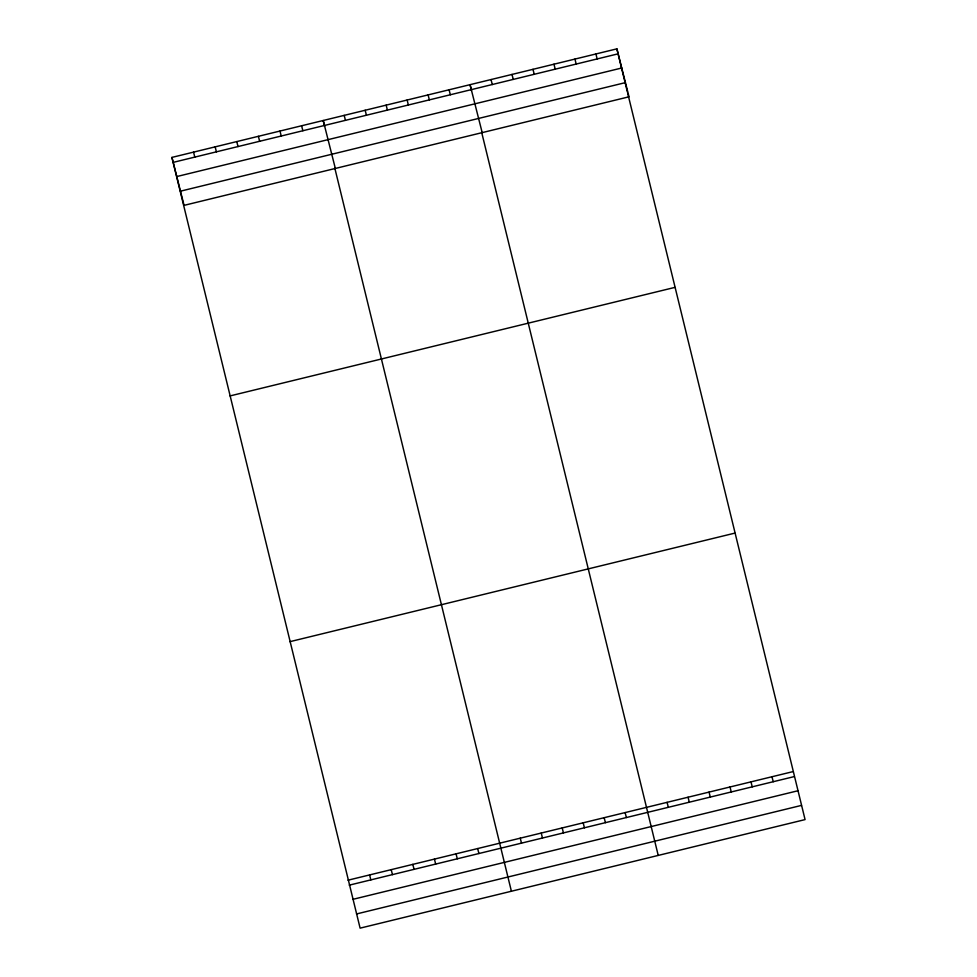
<?xml version="1.0" encoding="UTF-8"?>
<svg xmlns="http://www.w3.org/2000/svg" width="977" height="977" viewBox="0 0 977 977"><rect width="100%" height="100%" fill="white"/><g stroke="black" fill="none" stroke-linecap="round" stroke-linejoin="round"><path stroke-width="1.47" d="M171.928 157.407L616.89 48.85L629.017 96.796L184.067 205.365L171.928 157.407L360.11 928.15L805.072 819.593L627.808 93.658M173.185 162.377L618.148 53.82M176.776 176.556L621.738 67.999M180.476 191.174L625.427 82.618M230.022 395.929L674.985 287.372M289.876 641.681L734.838 533.124M347.983 880.204L792.933 771.635M349.241 885.162L794.191 776.605M352.819 899.353L797.782 790.796M356.52 913.959L801.482 805.402M595.909 53.967L597.167 58.938M771.964 776.752L773.222 781.722M574.94 59.084L576.186 64.055M750.983 781.881L752.241 786.839M553.959 64.201L555.217 69.172M730.002 786.998L731.26 791.956M532.978 69.318L534.236 74.289M709.033 792.115L710.291 797.073M512.009 74.435L513.255 79.406M688.052 797.232L689.31 802.19M491.028 79.552L492.286 84.523M667.083 802.349L668.329 807.307M482.186 132.628L470.047 84.669L471.464 90.458M658.229 855.412L481.673 132.383M449.078 89.786L450.336 94.757M625.121 812.583L626.379 817.541M428.097 94.916L429.355 99.874M604.152 817.7L605.41 822.671M407.116 100.033L408.374 104.991M583.171 822.817L584.429 827.788M386.147 105.15L387.405 110.108M562.19 827.934L563.448 832.905M365.166 110.267L366.424 115.225M541.221 833.051L542.479 838.022M344.197 115.384L345.443 120.342M520.24 838.168L521.498 843.139M335.343 168.447L323.216 120.501L324.62 126.277M511.398 891.244L334.83 168.203M301.6 125.777L302.858 130.735M477.655 848.561L478.913 853.532M279.984 131.04L281.242 136.011M456.039 853.837L457.297 858.795M258.38 136.316L259.638 141.286M434.423 859.101L435.681 864.071M236.764 141.592L238.022 146.55M412.819 864.376L414.077 869.347M215.148 146.868L216.405 151.826M391.203 869.652L392.461 874.623M193.544 152.131L194.802 157.102M369.587 874.928L370.845 879.886M616.89 48.85L627.454 92.217"/></g></svg>
